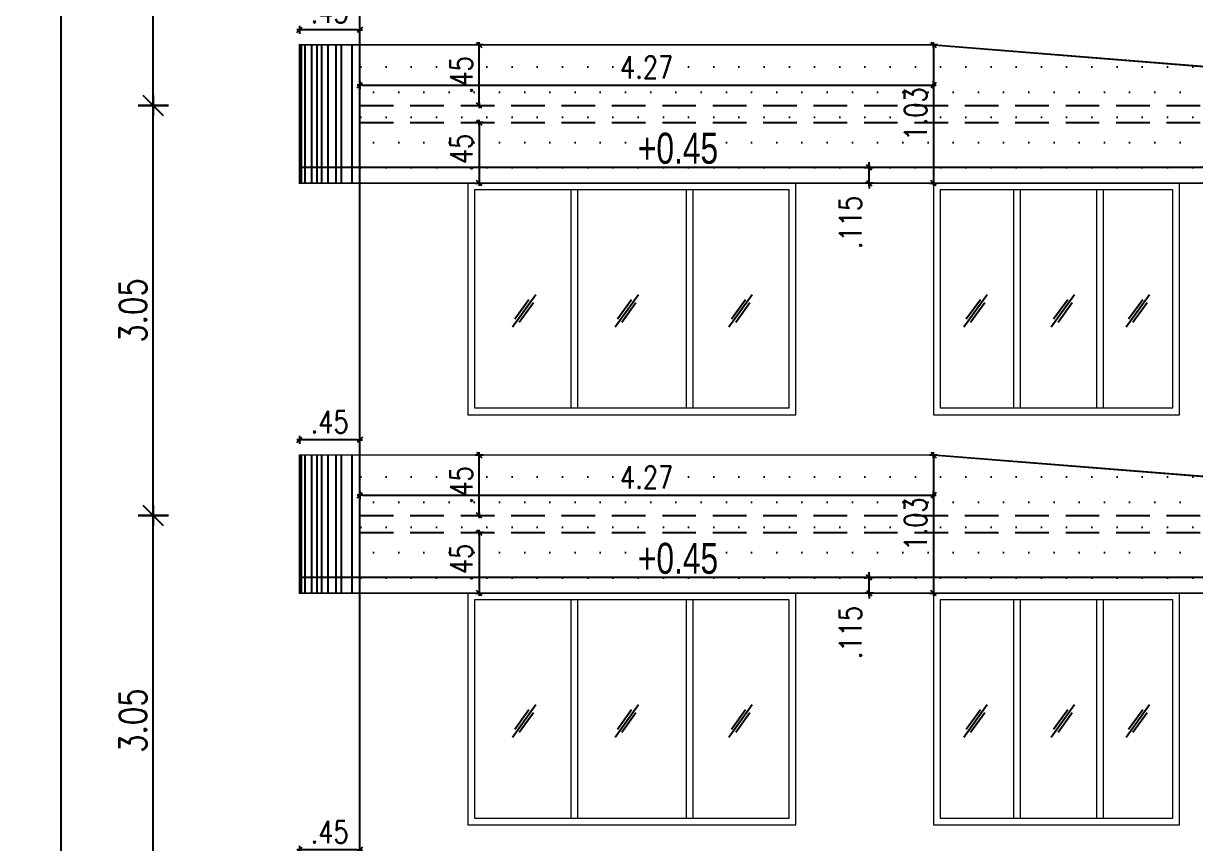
# Model space of a CAD drawing. Header units: inches. Extents: x 14331 to 14549, y 2557 to 2714.
# Drawn here: x 14452.71 to 14461.43, y 2660.7 to 2666.8 of the extents above; entities that cross this region are included whole.
import ezdxf
from ezdxf.enums import TextEntityAlignment as Align

# ---------------------------------------------------------------- set-up
doc = ezdxf.new("R2010")
doc.units = ezdxf.units.IN
doc.header["$LTSCALE"] = 0.25
doc.header["$MEASUREMENT"] = 0
doc.header["$PDMODE"] = 35
doc.linetypes.add('1', pattern=[0])
doc.linetypes.add('DASHEDX2', pattern=[1.5, 1, -0.5])
for name, color, linetype in [('dim-details', 7, 'Continuous'), ('ELE.PROJ.', 1, 'Continuous'), ('GLASS WINDOW', 251, '1'), ('hatch', 251, 'Continuous'), ('proj-internal', 1, 'DASHEDX2'), ('wall', 7, 'Continuous'), ('WORK TEX', 6, 'Continuous'), ('WORKING DIM', 7, 'Continuous')]:
    doc.layers.add(name, color=color, linetype=linetype)
doc.layers.add('WINDOW', color=106, linetype='Continuous', lineweight=13)
doc.styles.add('ARL', font='swisscl_0.ttf')
doc.styles.add('romans', font='romans.shx', dxfattribs={"width": 0.8})
doc.dimstyles.new('121', dxfattribs={"dimscale": 0.1, "dimtxt": 1.65, "dimasz": 0.2, "dimexe": 0.03125, "dimexo": 0.25, "dimgap": 0.5, "dimtad": 1, "dimzin": 4, "dimdsep": 46, "dimtxsty": 'romans', "dimblk1": 'MINITICK', "dimblk2": 'MINITICK', "dimsah": 1, "dimcen": 1, "dimse1": 1, "dimse2": 1, "dimclrd": 252, "dimclre": 256, "dimclrt": 7, "dimadec": 3, "dimazin": 0, "dimtfac": 0.8, "dimtix": 1, "dimtmove": 2, "dimatfit": 3, "dimfxl": 0, "dimtolj": 1, "dimtzin": 3, "dimarcsym": 0})
doc.dimstyles.new('minitick-100', dxfattribs={"dimscale": 0.1, "dimtxt": 2, "dimasz": 0.75, "dimexe": 0.03125, "dimexo": 0.25, "dimgap": 0.5, "dimtad": 1, "dimzin": 4, "dimdsep": 46, "dimtxsty": 'romans', "dimblk1": 'MINITICK', "dimblk2": 'MINITICK', "dimsah": 1, "dimcen": 1, "dimse1": 1, "dimse2": 1, "dimclrd": 252, "dimclre": 256, "dimclrt": 256, "dimadec": 3, "dimazin": 0, "dimtfac": 0.8, "dimtix": 1, "dimtmove": 2, "dimatfit": 3, "dimfxl": 0, "dimtolj": 1, "dimtzin": 3, "dimarcsym": 0})

# ---------------------------------------------------------------- blocks, each defined once
blk = doc.blocks.new('MINITICK')
at = {"color": 7}
for p, q in [((0, -1.5), (0, 1.5)), ((1, 1), (-1, -1)), ((-1, 0), (1, 0))]:
    blk.add_line(p, q, dxfattribs=at)
blk = doc.blocks.new('*D1560')
at = {"layer": 'Defpoints', "color": 0, "transparency": 16777216}
for p in [(14454.76130413389, 2660.650489471454), (14454.76130413389, 2660.54074644958), (14455.21130413389, 2660.54074644958)]:
    blk.add_point(p, dxfattribs=at)
at = {"layer": 'WORKING DIM', "color": 252, "lineweight": -2, "transparency": 16777216}
blk.add_line((14455.19130413389, 2660.650489471454), (14454.78130413389, 2660.650489471454), dxfattribs=at)
at = {"layer": 'WORKING DIM', "color": 252, "lineweight": -2, "transparency": 16777216, "xscale": 0.02, "yscale": 0.02, "zscale": 0.02, "rotation": 180}
blk.add_blockref('MINITICK', (14454.76130413389, 2660.650489471454), dxfattribs=at)
at = {"layer": 'WORKING DIM', "color": 252, "lineweight": -2, "transparency": 16777216, "xscale": 0.02, "yscale": 0.02, "zscale": 0.02}
blk.add_blockref('MINITICK', (14455.21130413389, 2660.650489471454), dxfattribs=at)
at = {"layer": 'WORKING DIM', "color": 7, "transparency": 16777216, "insert": (14454.98630413389, 2660.782989471455), "char_height": 0.165, "attachment_point": 5, "style": 'romans'}
blk.add_mtext('\\A1;.45', dxfattribs=at)
blk = doc.blocks.new('*D1573')
at = {"layer": 'Defpoints', "color": 0, "transparency": 16777216}
for p in [(14454.76130413389, 2663.700521991766), (14454.76130413389, 2663.590778969892), (14455.21130413389, 2663.590778969892)]:
    blk.add_point(p, dxfattribs=at)
at = {"layer": 'WORKING DIM', "color": 252, "lineweight": -2, "transparency": 16777216}
blk.add_line((14455.19130413389, 2663.700521991766), (14454.78130413389, 2663.700521991766), dxfattribs=at)
at = {"layer": 'WORKING DIM', "color": 252, "lineweight": -2, "transparency": 16777216, "xscale": 0.02, "yscale": 0.02, "zscale": 0.02, "rotation": 180}
blk.add_blockref('MINITICK', (14454.76130413389, 2663.700521991766), dxfattribs=at)
at = {"layer": 'WORKING DIM', "color": 252, "lineweight": -2, "transparency": 16777216, "xscale": 0.02, "yscale": 0.02, "zscale": 0.02}
blk.add_blockref('MINITICK', (14455.21130413389, 2663.700521991766), dxfattribs=at)
at = {"layer": 'WORKING DIM', "color": 7, "transparency": 16777216, "insert": (14454.98630413389, 2663.833021991766), "char_height": 0.165, "attachment_point": 5, "style": 'romans'}
blk.add_mtext('\\A1;.45', dxfattribs=at)
blk = doc.blocks.new('*D1576')
at = {"layer": 'Defpoints', "color": 0, "transparency": 16777216}
for p in [(14455.87718134877, 2663.587099444668), (14456.09850144081, 2663.587099444668), (14455.87718134877, 2663.137099444668)]:
    blk.add_point(p, dxfattribs=at)
at = {"layer": 'WORKING DIM', "color": 252, "lineweight": -2, "transparency": 16777216}
blk.add_line((14456.09850144081, 2663.157099444668), (14456.09850144081, 2663.567099444668), dxfattribs=at)
at = {"layer": 'WORKING DIM', "color": 252, "lineweight": -2, "transparency": 16777216, "xscale": 0.02, "yscale": 0.02, "zscale": 0.02}
for p, rotation in [((14456.09850144081, 2663.587099444668), 90), ((14456.09850144081, 2663.137099444668), 270)]:
    blk.add_blockref('MINITICK', p, dxfattribs=dict(at, rotation=rotation))
at = {"layer": 'WORKING DIM', "color": 7, "transparency": 16777216, "insert": (14455.96600144081, 2663.36209944467), "char_height": 0.165, "attachment_point": 5, "rotation": 90, "style": 'romans'}
blk.add_mtext('\\A1;.45', dxfattribs=at)
blk = doc.blocks.new('*D1577')
at = {"layer": 'Defpoints', "color": 0, "transparency": 16777216}
for p in [(14456.38951125331, 2663.010066924357), (14456.09850144081, 2662.560066924358), (14456.38951125331, 2662.560066924358)]:
    blk.add_point(p, dxfattribs=at)
at = {"layer": 'WORKING DIM', "color": 252, "lineweight": -2, "transparency": 16777216}
blk.add_line((14456.09850144081, 2662.990066924358), (14456.09850144081, 2662.580066924358), dxfattribs=at)
at = {"layer": 'WORKING DIM', "color": 252, "lineweight": -2, "transparency": 16777216, "xscale": 0.02, "yscale": 0.02, "zscale": 0.02}
for p, rotation in [((14456.09850144081, 2663.010066924357), 90), ((14456.09850144081, 2662.560066924358), 270)]:
    blk.add_blockref('MINITICK', p, dxfattribs=dict(at, rotation=rotation))
at = {"layer": 'WORKING DIM', "color": 7, "transparency": 16777216, "insert": (14455.96600144081, 2662.78506692436), "char_height": 0.165, "attachment_point": 5, "rotation": 90, "style": 'romans'}
blk.add_mtext('\\A1;.45', dxfattribs=at)
blk = doc.blocks.new('*D1581')
at = {"layer": 'Defpoints', "color": 0, "transparency": 16777216}
for p in [(14459.47715779127, 2663.587099444668), (14459.47715779127, 2662.560066924358), (14459.47715779127, 2662.560066924358)]:
    blk.add_point(p, dxfattribs=at)
at = {"layer": 'WORKING DIM', "color": 252, "lineweight": -2, "transparency": 16777216}
blk.add_line((14459.47715779127, 2663.567099444668), (14459.47715779127, 2662.580066924358), dxfattribs=at)
at = {"layer": 'WORKING DIM', "color": 252, "lineweight": -2, "transparency": 16777216, "xscale": 0.02, "yscale": 0.02, "zscale": 0.02}
for p, rotation in [((14459.47715779127, 2663.587099444668), 90), ((14459.47715779127, 2662.560066924358), 270)]:
    blk.add_blockref('MINITICK', p, dxfattribs=dict(at, rotation=rotation))
at = {"layer": 'WORKING DIM', "color": 7, "transparency": 16777216, "insert": (14459.34465779127, 2663.073583184515), "char_height": 0.165, "attachment_point": 5, "rotation": 90, "style": 'romans'}
blk.add_mtext('\\A1;1.03', dxfattribs=at)
blk = doc.blocks.new('*D1582')
at = {"layer": 'Defpoints', "color": 0, "transparency": 16777216}
for p in [(14455.21130413389, 2663.590778969892), (14459.47715779127, 2663.587099444668), (14459.47715779127, 2663.288762443105)]:
    blk.add_point(p, dxfattribs=at)
at = {"layer": 'WORKING DIM', "color": 252, "lineweight": -2, "transparency": 16777216}
blk.add_line((14455.23130413389, 2663.288762443105), (14459.45715779127, 2663.288762443105), dxfattribs=at)
at = {"layer": 'WORKING DIM', "color": 252, "lineweight": -2, "transparency": 16777216, "xscale": 0.02, "yscale": 0.02, "zscale": 0.02, "rotation": 180}
blk.add_blockref('MINITICK', (14455.21130413389, 2663.288762443105), dxfattribs=at)
at = {"layer": 'WORKING DIM', "color": 252, "lineweight": -2, "transparency": 16777216, "xscale": 0.02, "yscale": 0.02, "zscale": 0.02}
blk.add_blockref('MINITICK', (14459.47715779127, 2663.288762443105), dxfattribs=at)
at = {"layer": 'WORKING DIM', "color": 7, "transparency": 16777216, "insert": (14457.34423096258, 2663.421262443105), "char_height": 0.165, "attachment_point": 5, "style": 'romans'}
blk.add_mtext('\\A1;4.27', dxfattribs=at)
blk = doc.blocks.new('*D1586')
at = {"layer": 'Defpoints', "color": 0, "transparency": 16777216}
for p in [(14454.76130413389, 2666.750489471455), (14454.76130413389, 2666.640746449581), (14455.21130413389, 2666.640746449581)]:
    blk.add_point(p, dxfattribs=at)
at = {"layer": 'WORKING DIM', "color": 252, "lineweight": -2, "transparency": 16777216}
blk.add_line((14455.19130413389, 2666.750489471455), (14454.78130413389, 2666.750489471455), dxfattribs=at)
at = {"layer": 'WORKING DIM', "color": 252, "lineweight": -2, "transparency": 16777216, "xscale": 0.02, "yscale": 0.02, "zscale": 0.02, "rotation": 180}
blk.add_blockref('MINITICK', (14454.76130413389, 2666.750489471455), dxfattribs=at)
at = {"layer": 'WORKING DIM', "color": 252, "lineweight": -2, "transparency": 16777216, "xscale": 0.02, "yscale": 0.02, "zscale": 0.02}
blk.add_blockref('MINITICK', (14455.21130413389, 2666.750489471455), dxfattribs=at)
at = {"layer": 'WORKING DIM', "color": 7, "transparency": 16777216, "insert": (14454.98630413389, 2666.882989471455), "char_height": 0.165, "attachment_point": 5, "style": 'romans'}
blk.add_mtext('\\A1;.45', dxfattribs=at)
blk = doc.blocks.new('*D1589')
at = {"layer": 'Defpoints', "color": 0, "transparency": 16777216}
for p in [(14455.87718134877, 2666.637066924357), (14456.09850144081, 2666.637066924357), (14455.87718134877, 2666.187066924357)]:
    blk.add_point(p, dxfattribs=at)
at = {"layer": 'WORKING DIM', "color": 252, "lineweight": -2, "transparency": 16777216}
blk.add_line((14456.09850144081, 2666.207066924357), (14456.09850144081, 2666.617066924357), dxfattribs=at)
at = {"layer": 'WORKING DIM', "color": 252, "lineweight": -2, "transparency": 16777216, "xscale": 0.02, "yscale": 0.02, "zscale": 0.02}
for p, rotation in [((14456.09850144081, 2666.637066924357), 90), ((14456.09850144081, 2666.187066924357), 270)]:
    blk.add_blockref('MINITICK', p, dxfattribs=dict(at, rotation=rotation))
at = {"layer": 'WORKING DIM', "color": 7, "transparency": 16777216, "insert": (14455.96600144081, 2666.412066924359), "char_height": 0.165, "attachment_point": 5, "rotation": 90, "style": 'romans'}
blk.add_mtext('\\A1;.45', dxfattribs=at)
blk = doc.blocks.new('*D1590')
at = {"layer": 'Defpoints', "color": 0, "transparency": 16777216}
for p in [(14456.38951125331, 2666.060034404046), (14456.09850144081, 2665.610034404046), (14456.38951125331, 2665.610034404046)]:
    blk.add_point(p, dxfattribs=at)
at = {"layer": 'WORKING DIM', "color": 252, "lineweight": -2, "transparency": 16777216}
blk.add_line((14456.09850144081, 2666.040034404046), (14456.09850144081, 2665.630034404046), dxfattribs=at)
at = {"layer": 'WORKING DIM', "color": 252, "lineweight": -2, "transparency": 16777216, "xscale": 0.02, "yscale": 0.02, "zscale": 0.02}
for p, rotation in [((14456.09850144081, 2666.060034404046), 90), ((14456.09850144081, 2665.610034404046), 270)]:
    blk.add_blockref('MINITICK', p, dxfattribs=dict(at, rotation=rotation))
at = {"layer": 'WORKING DIM', "color": 7, "transparency": 16777216, "insert": (14455.96600144081, 2665.835034404049), "char_height": 0.165, "attachment_point": 5, "rotation": 90, "style": 'romans'}
blk.add_mtext('\\A1;.45', dxfattribs=at)
blk = doc.blocks.new('*D1594')
at = {"layer": 'Defpoints', "color": 0, "transparency": 16777216}
for p in [(14459.47715779127, 2666.637066924357), (14459.47715779127, 2665.610034404046), (14459.47715779127, 2665.610034404046)]:
    blk.add_point(p, dxfattribs=at)
at = {"layer": 'WORKING DIM', "color": 252, "lineweight": -2, "transparency": 16777216}
blk.add_line((14459.47715779127, 2666.617066924357), (14459.47715779127, 2665.630034404046), dxfattribs=at)
at = {"layer": 'WORKING DIM', "color": 252, "lineweight": -2, "transparency": 16777216, "xscale": 0.02, "yscale": 0.02, "zscale": 0.02}
for p, rotation in [((14459.47715779127, 2666.637066924357), 90), ((14459.47715779127, 2665.610034404046), 270)]:
    blk.add_blockref('MINITICK', p, dxfattribs=dict(at, rotation=rotation))
at = {"layer": 'WORKING DIM', "color": 7, "transparency": 16777216, "insert": (14459.34465779127, 2666.123550664204), "char_height": 0.165, "attachment_point": 5, "rotation": 90, "style": 'romans'}
blk.add_mtext('\\A1;1.03', dxfattribs=at)
blk = doc.blocks.new('*D1595')
at = {"layer": 'Defpoints', "color": 0, "transparency": 16777216}
for p in [(14455.21130413389, 2666.640746449581), (14459.47715779127, 2666.637066924357), (14459.47715779127, 2666.338729922794)]:
    blk.add_point(p, dxfattribs=at)
at = {"layer": 'WORKING DIM', "color": 252, "lineweight": -2, "transparency": 16777216}
blk.add_line((14455.23130413389, 2666.338729922794), (14459.45715779127, 2666.338729922794), dxfattribs=at)
at = {"layer": 'WORKING DIM', "color": 252, "lineweight": -2, "transparency": 16777216, "xscale": 0.02, "yscale": 0.02, "zscale": 0.02, "rotation": 180}
blk.add_blockref('MINITICK', (14455.21130413389, 2666.338729922794), dxfattribs=at)
at = {"layer": 'WORKING DIM', "color": 252, "lineweight": -2, "transparency": 16777216, "xscale": 0.02, "yscale": 0.02, "zscale": 0.02}
blk.add_blockref('MINITICK', (14459.47715779127, 2666.338729922794), dxfattribs=at)
at = {"layer": 'WORKING DIM', "color": 7, "transparency": 16777216, "insert": (14457.34423096258, 2666.471229922794), "char_height": 0.165, "attachment_point": 5, "style": 'romans'}
blk.add_mtext('\\A1;4.27', dxfattribs=at)
blk = doc.blocks.new('*D1712')
at = {"layer": 'Defpoints', "color": 0, "transparency": 16777216}
for p in [(14459.00037075085, 2662.675066924357), (14459.19975107014, 2662.675066924357), (14459.19975107014, 2662.560066924358)]:
    blk.add_point(p, dxfattribs=at)
at = {"layer": 'WORKING DIM', "color": 252, "lineweight": -2, "transparency": 16777216}
for p, q in [((14459.00037075085, 2662.695066924357), (14459.00037075085, 2662.715066924357)), ((14459.00037075085, 2662.560066924358), (14459.00037075085, 2662.675066924357)), ((14459.00037075085, 2662.540066924358), (14459.00037075085, 2662.520066924358))]:
    blk.add_line(p, q, dxfattribs=at)
at = {"layer": 'WORKING DIM', "color": 252, "lineweight": -2, "transparency": 16777216, "xscale": 0.02, "yscale": 0.02, "zscale": 0.02}
for p, rotation in [((14459.00037075085, 2662.675066924357), 270), ((14459.00037075085, 2662.560066924358), 90)]:
    blk.add_blockref('MINITICK', p, dxfattribs=dict(at, rotation=rotation))
at = {"layer": 'WORKING DIM', "color": 7, "transparency": 16777216, "insert": (14458.86037075086, 2662.266246858205), "char_height": 0.165, "attachment_point": 5, "rotation": 90, "style": 'romans'}
blk.add_mtext('\\A1;.115', dxfattribs=at)
blk = doc.blocks.new('*D1716')
at = {"layer": 'Defpoints', "color": 0, "transparency": 16777216}
for p in [(14459.00037075085, 2665.725034404046), (14459.19975107014, 2665.725034404046), (14459.19975107014, 2665.610034404046)]:
    blk.add_point(p, dxfattribs=at)
at = {"layer": 'WORKING DIM', "color": 252, "lineweight": -2, "transparency": 16777216}
for p, q in [((14459.00037075085, 2665.745034404046), (14459.00037075085, 2665.765034404046)), ((14459.00037075085, 2665.610034404046), (14459.00037075085, 2665.725034404046)), ((14459.00037075085, 2665.590034404046), (14459.00037075085, 2665.570034404047))]:
    blk.add_line(p, q, dxfattribs=at)
at = {"layer": 'WORKING DIM', "color": 252, "lineweight": -2, "transparency": 16777216, "xscale": 0.02, "yscale": 0.02, "zscale": 0.02}
for p, rotation in [((14459.00037075085, 2665.725034404046), 270), ((14459.00037075085, 2665.610034404046), 90)]:
    blk.add_blockref('MINITICK', p, dxfattribs=dict(at, rotation=rotation))
at = {"layer": 'WORKING DIM', "color": 7, "transparency": 16777216, "insert": (14458.86037075086, 2665.316214337894), "char_height": 0.165, "attachment_point": 5, "rotation": 90, "style": 'romans'}
blk.add_mtext('\\A1;.115', dxfattribs=at)
blk = doc.blocks.new('*D1765')
at = {"layer": 'Defpoints', "color": 0, "transparency": 16777216}
for p in [(14453.67387515582, 2663.137099444668), (14455.6223187675, 2663.137099444668), (14455.6223187675, 2660.087131964979)]:
    blk.add_point(p, dxfattribs=at)
at = {"layer": 'dim-details', "color": 252, "lineweight": -2, "transparency": 16777216}
blk.add_line((14453.67387515582, 2660.162131964979), (14453.67387515582, 2663.062099444669), dxfattribs=at)
at = {"layer": 'dim-details', "color": 252, "lineweight": -2, "transparency": 16777216, "xscale": 0.07500000000000001, "yscale": 0.07500000000000001, "zscale": 0.07500000000000001}
for p, rotation in [((14453.67387515582, 2663.137099444668), 90), ((14453.67387515582, 2660.087131964979), 270)]:
    blk.add_blockref('MINITICK', p, dxfattribs=dict(at, rotation=rotation))
at = {"layer": 'dim-details', "transparency": 16777216, "insert": (14453.52387515582, 2661.612115704826), "char_height": 0.2, "attachment_point": 5, "rotation": 90, "style": 'romans'}
blk.add_mtext('\\A1;3.05', dxfattribs=at)
blk = doc.blocks.new('*D1766')
at = {"layer": 'Defpoints', "color": 0, "transparency": 16777216}
for p in [(14453.67387515582, 2666.187099444668), (14455.6223187675, 2666.187099444668), (14455.6223187675, 2663.137099444668)]:
    blk.add_point(p, dxfattribs=at)
at = {"layer": 'dim-details', "color": 252, "lineweight": -2, "transparency": 16777216}
blk.add_line((14453.67387515582, 2663.212099444668), (14453.67387515582, 2666.112099444668), dxfattribs=at)
at = {"layer": 'dim-details', "color": 252, "lineweight": -2, "transparency": 16777216, "xscale": 0.07500000000000001, "yscale": 0.07500000000000001, "zscale": 0.07500000000000001}
for p, rotation in [((14453.67387515582, 2666.187099444668), 90), ((14453.67387515582, 2663.137099444668), 270)]:
    blk.add_blockref('MINITICK', p, dxfattribs=dict(at, rotation=rotation))
at = {"layer": 'dim-details', "transparency": 16777216, "insert": (14453.52387515582, 2664.66209944467), "char_height": 0.2, "attachment_point": 5, "rotation": 90, "style": 'romans'}
blk.add_mtext('\\A1;3.05', dxfattribs=at)
blk = doc.blocks.new('*D1767')
at = {"layer": 'Defpoints', "color": 0, "transparency": 16777216}
for p in [(14453.67387515582, 2669.237131964978), (14455.6223187675, 2669.237131964978), (14455.6223187675, 2666.187099444668)]:
    blk.add_point(p, dxfattribs=at)
at = {"layer": 'dim-details', "color": 252, "lineweight": -2, "transparency": 16777216}
blk.add_line((14453.67387515582, 2666.262099444668), (14453.67387515582, 2669.162131964978), dxfattribs=at)
at = {"layer": 'dim-details', "color": 252, "lineweight": -2, "transparency": 16777216, "xscale": 0.07500000000000001, "yscale": 0.07500000000000001, "zscale": 0.07500000000000001}
for p, rotation in [((14453.67387515582, 2669.237131964978), 90), ((14453.67387515582, 2666.187099444668), 270)]:
    blk.add_blockref('MINITICK', p, dxfattribs=dict(at, rotation=rotation))
at = {"layer": 'dim-details', "transparency": 16777216, "insert": (14453.52387515582, 2667.712115704825), "char_height": 0.2, "attachment_point": 5, "rotation": 90, "style": 'romans'}
blk.add_mtext('\\A1;3.05', dxfattribs=at)
blk = doc.blocks.new('*D1776')
at = {"layer": 'Defpoints', "color": 0, "transparency": 16777216}
for p in [(14452.98968298024, 2690.587066924358), (14456.26051431895, 2690.587066924358), (14454.71130413381, 2650.610099444669)]:
    blk.add_point(p, dxfattribs=at)
at = {"layer": 'dim-details', "color": 252, "lineweight": -2, "transparency": 16777216}
blk.add_line((14452.98968298024, 2650.685099444669), (14452.98968298024, 2690.512066924358), dxfattribs=at)
at = {"layer": 'dim-details', "color": 252, "lineweight": -2, "transparency": 16777216, "xscale": 0.07500000000000001, "yscale": 0.07500000000000001, "zscale": 0.07500000000000001}
for p, rotation in [((14452.98968298024, 2690.587066924358), 90), ((14452.98968298024, 2650.610099444669), 270)]:
    blk.add_blockref('MINITICK', p, dxfattribs=dict(at, rotation=rotation))
at = {"layer": 'dim-details', "transparency": 16777216, "insert": (14452.83968298024, 2670.598583184516), "char_height": 0.2, "attachment_point": 5, "rotation": 90, "style": 'romans'}
blk.add_mtext('\\A1;39.98', dxfattribs=at)

msp = doc.modelspace()

# ---------------------------------------------------------------- hatches: boundary and pattern name
at = {"layer": 'hatch', "true_color": 0xc7b399}
h = msp.add_hatch(dxfattribs=at)
h.set_pattern_fill('DOTS', color=253, scale=3)
h.set_pattern_definition([(0, (-426.0942656453099, 29.47428098757246), (0.09375, 0.1875), [0, -0.1875])])
h.paths.add_polyline_path([(14459.47715779127, 2666.637066924357), (14455.21130413381, 2666.637066924357), (14455.21130413381, 2665.610034404046), (14465.19606022885, 2665.610034404046), (14465.19606022877, 2666.187066924357)])
h = msp.add_hatch(dxfattribs=at)
h.set_pattern_fill('DOTS', color=253, scale=3)
h.set_pattern_definition([(0, (-426.0942656453099, 26.42431350788365), (0.09375, 0.1875), [0, -0.1875])])
h.paths.add_polyline_path([(14459.47715779127, 2663.587099444668), (14455.21130413381, 2663.587099444668), (14455.21130413381, 2662.560066924358), (14465.19606022885, 2662.560066924358), (14465.19606022877, 2663.137099444668)])

# ---------------------------------------------------------------- linework, layer by layer
at = {"layer": 'ELE.PROJ.', "color": 8}
for p, q in [((14454.7733663796, 2666.64074644958), (14454.7733663796, 2665.610034404047)), ((14454.80220259934, 2666.64074644958), (14454.80220259934, 2665.610034404047)), ((14454.85085695247, 2666.64074644958), (14454.85085695247, 2665.610034404047)), ((14454.89196445495, 2666.64074644958), (14454.89196445495, 2665.610034404047)), ((14454.92549566487, 2666.64074644958), (14454.92549566487, 2665.610034404047)), ((14454.97165244827, 2666.64074644958), (14454.97165244827, 2665.610034404047)), ((14455.03258514607, 2666.64074644958), (14455.03258514607, 2665.610034404047)), ((14455.0725344918, 2666.64074644958), (14455.0725344918, 2665.610034404047)), ((14455.15061826691, 2666.64074644958), (14455.15061826691, 2665.610034404047)), ((14454.7733663796, 2663.590778969891), (14454.7733663796, 2662.560066924359)), ((14454.80220259934, 2663.590778969891), (14454.80220259934, 2662.560066924359)), ((14454.85085695247, 2663.590778969891), (14454.85085695247, 2662.560066924359)), ((14454.89196445495, 2663.590778969891), (14454.89196445495, 2662.560066924359)), ((14454.92549566487, 2663.590778969891), (14454.92549566487, 2662.560066924359)), ((14454.97165244827, 2663.590778969891), (14454.97165244827, 2662.560066924359)), ((14455.03258514607, 2663.590778969891), (14455.03258514607, 2662.560066924359)), ((14455.0725344918, 2663.590778969891), (14455.0725344918, 2662.560066924359)), ((14455.15061826691, 2663.590778969891), (14455.15061826691, 2662.560066924359))]:
    msp.add_line(p, q, dxfattribs=at)
at = {"layer": 'ELE.PROJ.'}
for p, q in [((14465.19606022885, 2665.725034404046), (14454.76130413382, 2665.725034404046)), ((14465.19606022885, 2662.675066924357), (14454.76130413382, 2662.675066924357))]:
    msp.add_line(p, q, dxfattribs=at)
at = {"layer": 'ELE.PROJ.', "const_width": 0.012}
for points in [[(14454.76130413382, 2666.637066924357), (14459.47715779127, 2666.637066924357), (14465.19606022877, 2666.187066924357), (14465.19606022885, 2665.610034404046), (14454.76130413382, 2665.610034404046)], [(14454.76130413382, 2663.587099444668), (14459.47715779127, 2663.587099444668), (14465.19606022877, 2663.137099444668), (14465.19606022885, 2662.560066924358), (14454.76130413382, 2662.560066924358)]]:
    msp.add_lwpolyline(points, close=True, dxfattribs=at)
at = {"layer": 'GLASS WINDOW', "color": 4, "ltscale": 200}
for p, q in [((14456.51945892302, 2664.77830523579), (14456.34581309267, 2664.536833545818)), ((14457.28248438864, 2664.77830523579), (14457.1088385583, 2664.536833545818)), ((14458.12996046556, 2664.77830523579), (14457.95631463522, 2664.536833545818)), ((14459.87717494172, 2664.77830523579), (14459.70352911137, 2664.536833545818)), ((14460.52729986567, 2664.77830523579), (14460.35365403533, 2664.536833545818)), ((14461.08453839325, 2664.77830523579), (14460.9108925629, 2664.536833545818)), ((14456.46888765397, 2664.742237362394), (14456.36390936002, 2664.596254668766)), ((14456.50136265567, 2664.718884112842), (14456.39638436172, 2664.572901419214)), ((14457.2319131196, 2664.742237362394), (14457.12693482564, 2664.596254668766)), ((14457.2643881213, 2664.718884112842), (14457.15940982734, 2664.572901419214)), ((14458.07938919652, 2664.742237362394), (14457.97441090256, 2664.596254668766)), ((14458.11186419822, 2664.718884112842), (14458.00688590426, 2664.572901419214)), ((14459.82660367267, 2664.742237362394), (14459.72162537871, 2664.596254668766)), ((14459.85907867437, 2664.718884112842), (14459.75410038041, 2664.572901419214)), ((14460.47672859663, 2664.742237362394), (14460.37175030267, 2664.596254668766)), ((14460.50920359833, 2664.718884112842), (14460.40422530437, 2664.572901419214)), ((14461.0339671242, 2664.742237362394), (14460.92898883025, 2664.596254668766)), ((14461.0664421259, 2664.718884112842), (14460.96146383195, 2664.572901419214)), ((14456.51945892302, 2661.728337756101), (14456.34581309267, 2661.48686606613)), ((14457.28248438864, 2661.728337756101), (14457.1088385583, 2661.48686606613)), ((14458.12996046556, 2661.728337756101), (14457.95631463522, 2661.48686606613)), ((14459.87717494172, 2661.728337756101), (14459.70352911137, 2661.48686606613)), ((14460.52729986567, 2661.728337756101), (14460.35365403533, 2661.48686606613)), ((14461.08453839325, 2661.728337756101), (14460.9108925629, 2661.48686606613)), ((14456.46888765397, 2661.692269882705), (14456.36390936002, 2661.546287189077)), ((14456.50136265567, 2661.668916633153), (14456.39638436172, 2661.522933939525)), ((14457.2319131196, 2661.692269882705), (14457.12693482564, 2661.546287189077)), ((14457.2643881213, 2661.668916633153), (14457.15940982734, 2661.522933939525)), ((14458.07938919652, 2661.692269882705), (14457.97441090256, 2661.546287189077)), ((14458.11186419822, 2661.668916633153), (14458.00688590426, 2661.522933939525)), ((14459.82660367267, 2661.692269882705), (14459.72162537871, 2661.546287189077)), ((14459.85907867437, 2661.668916633153), (14459.75410038041, 2661.522933939525)), ((14460.47672859663, 2661.692269882705), (14460.37175030267, 2661.546287189077)), ((14460.50920359833, 2661.668916633153), (14460.40422530437, 2661.522933939525)), ((14461.0339671242, 2661.692269882705), (14460.92898883025, 2661.546287189077)), ((14461.0664421259, 2661.668916633153), (14460.96146383195, 2661.522933939525))]:
    msp.add_line(p, q, dxfattribs=at)
at = {"layer": 'proj-internal', "color": 251}
for p, q in [((14455.21130413381, 2666.187066924358), (14477.0481943721, 2666.187066924358)), ((14455.21130413381, 2666.060034404047), (14477.0481943721, 2666.060034404047)), ((14455.21130413381, 2663.137066924358), (14477.0481943721, 2663.137066924358)), ((14455.21130413381, 2663.010034404047), (14477.0481943721, 2663.010034404047))]:
    msp.add_line(p, q, dxfattribs=at)
at = {"layer": 'wall'}
msp.add_line((14455.21130413381, 2650.610066924358), (14455.21130413381, 2691.737034404047), dxfattribs=at)
at = {"layer": 'WINDOW'}
for p, q in [((14456.77971857037, 2665.560034404047), (14456.77971857037, 2663.937066924358)), ((14456.82971857037, 2665.560034404047), (14456.82971857037, 2663.937066924358)), ((14457.6386500636, 2665.560034404047), (14457.6386500636, 2663.937066924358)), ((14457.6886500636, 2665.560034404047), (14457.6886500636, 2663.937066924358)), ((14460.07314476563, 2665.560034404047), (14460.07314476563, 2663.937066924358)), ((14460.12314476563, 2665.560034404047), (14460.12314476563, 2663.937066924358)), ((14460.69043868322, 2665.560034404047), (14460.69043868322, 2663.937066924358)), ((14460.74043868322, 2665.560034404047), (14460.74043868322, 2663.937066924358)), ((14456.77971857037, 2662.510066924358), (14456.77971857037, 2660.887099444669)), ((14456.82971857037, 2662.510066924358), (14456.82971857037, 2660.887099444669)), ((14457.6386500636, 2662.510066924358), (14457.6386500636, 2660.887099444669)), ((14457.6886500636, 2662.510066924358), (14457.6886500636, 2660.887099444669)), ((14460.07314476563, 2662.510066924358), (14460.07314476563, 2660.887099444669)), ((14460.12314476563, 2662.510066924358), (14460.12314476563, 2660.887099444669)), ((14460.69043868322, 2662.510066924358), (14460.69043868322, 2660.887099444669)), ((14460.74043868322, 2662.510066924358), (14460.74043868322, 2660.887099444669))]:
    msp.add_line(p, q, dxfattribs=at)
for points in [[(14456.01416998648, 2663.887066924357), (14458.45416998648, 2663.887066924357), (14458.45416998648, 2665.610034404047), (14456.01416998648, 2665.610034404047)], [(14456.06416998648, 2663.937066924358), (14458.40416998648, 2663.937066924358), (14458.40416998648, 2665.560034404047), (14456.06416998648, 2665.560034404047)], [(14459.47715779127, 2663.887066924357), (14461.30886510783, 2663.887066924357), (14461.30886510783, 2665.610034404047), (14459.47715779127, 2665.610034404047)], [(14459.52715779127, 2663.937066924358), (14461.25886510783, 2663.937066924358), (14461.25886510783, 2665.560034404047), (14459.52715779127, 2665.560034404047)], [(14456.01416998648, 2660.837099444669), (14458.45416998648, 2660.837099444669), (14458.45416998648, 2662.560066924359), (14456.01416998648, 2662.560066924359)], [(14456.06416998648, 2660.887099444669), (14458.40416998648, 2660.887099444669), (14458.40416998648, 2662.510066924358), (14456.06416998648, 2662.510066924358)], [(14459.47715779127, 2660.837099444669), (14461.30886510783, 2660.837099444669), (14461.30886510783, 2662.560066924359), (14459.47715779127, 2662.560066924359)], [(14459.52715779127, 2660.887099444669), (14461.25886510783, 2660.887099444669), (14461.25886510783, 2662.510066924358), (14459.52715779127, 2662.510066924358)]]:
    msp.add_lwpolyline(points, close=True, dxfattribs=at)

# ---------------------------------------------------------------- texts
at = {"layer": 'WORK TEX', "color": 7, "style": 'ARL'}
for p in [(14457.61033097732, 2665.868804229714), (14457.61033097732, 2662.818836750025)]:
    msp.add_text('+0.45 ', height=0.23, dxfattribs=at).set_placement(p, align=Align.MIDDLE_CENTER)

# ---------------------------------------------------------------- dimensions: what is measured, and where the dimension line sits
at = {"layer": 'dim-details'}
for base, p1, p2, picture, middle in [((14452.98968298024, 2690.587066924358), (14454.71130413381, 2650.610099444669), (14456.26051431895, 2690.587066924358), '*D1776', (14452.83968298024, 2670.598583184516)), ((14453.67387515582, 2669.237131964978), (14455.6223187675, 2666.187099444668), (14455.6223187675, 2669.237131964978), '*D1767', (14453.52387515582, 2667.712115704825)), ((14453.67387515582, 2666.187099444668), (14455.6223187675, 2663.137099444668), (14455.6223187675, 2666.187099444668), '*D1766', (14453.52387515582, 2664.66209944467)), ((14453.67387515582, 2663.137099444668), (14455.6223187675, 2660.087131964979), (14455.6223187675, 2663.137099444668), '*D1765', (14453.52387515582, 2661.612115704826))]:
    dim = msp.add_linear_dim(base=base, p1=p1, p2=p2, angle=90, dimstyle='minitick-100', dxfattribs=at)
    dim.commit()
    dim.dimension.update_dxf_attribs({"geometry": picture, "text_midpoint": middle})
at = {"layer": 'WORKING DIM'}
for base, p1, p2, angle, picture, middle in [((14454.76130413389, 2666.750489471455), (14455.21130413389, 2666.640746449581), (14454.76130413389, 2666.640746449581), 180, '*D1586', (14454.98630413389, 2666.882989471455)), ((14456.09850144081, 2666.637066924357), (14455.87718134877, 2666.187066924357), (14455.87718134877, 2666.637066924357), 90, '*D1589', (14455.96600144081, 2666.412066924359)), ((14459.47715779127, 2665.610034404046), (14459.47715779127, 2666.637066924357), (14459.47715779127, 2665.610034404046), 90, '*D1594', (14459.34465779127, 2666.123550664204)), ((14456.09850144081, 2665.610034404046), (14456.38951125331, 2666.060034404046), (14456.38951125331, 2665.610034404046), 90, '*D1590', (14455.96600144081, 2665.835034404049)), ((14454.76130413389, 2663.700521991766), (14455.21130413389, 2663.590778969892), (14454.76130413389, 2663.590778969892), 180, '*D1573', (14454.98630413389, 2663.833021991766)), ((14456.09850144081, 2663.587099444668), (14455.87718134877, 2663.137099444668), (14455.87718134877, 2663.587099444668), 90, '*D1576', (14455.96600144081, 2663.36209944467)), ((14459.47715779127, 2662.560066924358), (14459.47715779127, 2663.587099444668), (14459.47715779127, 2662.560066924358), 90, '*D1581', (14459.34465779127, 2663.073583184515)), ((14456.09850144081, 2662.560066924358), (14456.38951125331, 2663.010066924357), (14456.38951125331, 2662.560066924358), 90, '*D1577', (14455.96600144081, 2662.78506692436)), ((14454.76130413389, 2660.650489471454), (14455.21130413389, 2660.54074644958), (14454.76130413389, 2660.54074644958), 180, '*D1560', (14454.98630413389, 2660.782989471455))]:
    dim = msp.add_linear_dim(base=base, p1=p1, p2=p2, angle=angle, dimstyle='121', override={"dimfxl": 0.18, "dimfxlon": 1}, dxfattribs=at)
    dim.commit()
    dim.dimension.update_dxf_attribs({"geometry": picture, "text_midpoint": middle})
for base, p1, p2, picture, middle in [((14459.47715779127, 2666.338729922794), (14455.21130413389, 2666.640746449581), (14459.47715779127, 2666.637066924357), '*D1595', (14457.34423096258, 2666.471229922794)), ((14459.47715779127, 2663.288762443105), (14455.21130413389, 2663.590778969892), (14459.47715779127, 2663.587099444668), '*D1582', (14457.34423096258, 2663.421262443105))]:
    dim = msp.add_linear_dim(base=base, p1=p1, p2=p2, dimstyle='121', override={"dimfxl": 0.18, "dimfxlon": 1}, dxfattribs=at)
    dim.commit()
    dim.dimension.update_dxf_attribs({"geometry": picture, "text_midpoint": middle})
for base, p1, p2, picture, middle in [((14459.00037075085, 2665.725034404046), (14459.19975107014, 2665.610034404046), (14459.19975107014, 2665.725034404046), '*D1716', (14458.86037075086, 2665.316214337894)), ((14459.00037075085, 2662.675066924357), (14459.19975107014, 2662.560066924358), (14459.19975107014, 2662.675066924357), '*D1712', (14458.86037075086, 2662.266246858205))]:
    dim = msp.add_linear_dim(base=base, p1=p1, p2=p2, angle=90, text='.115', dimstyle='121', override={"dimfxl": 0.18, "dimfxlon": 1}, dxfattribs=at)
    dim.commit()
    dim.dimension.update_dxf_attribs({"geometry": picture, "text_midpoint": middle, "dimtype": 160})

doc.saveas('drawing.dxf')
